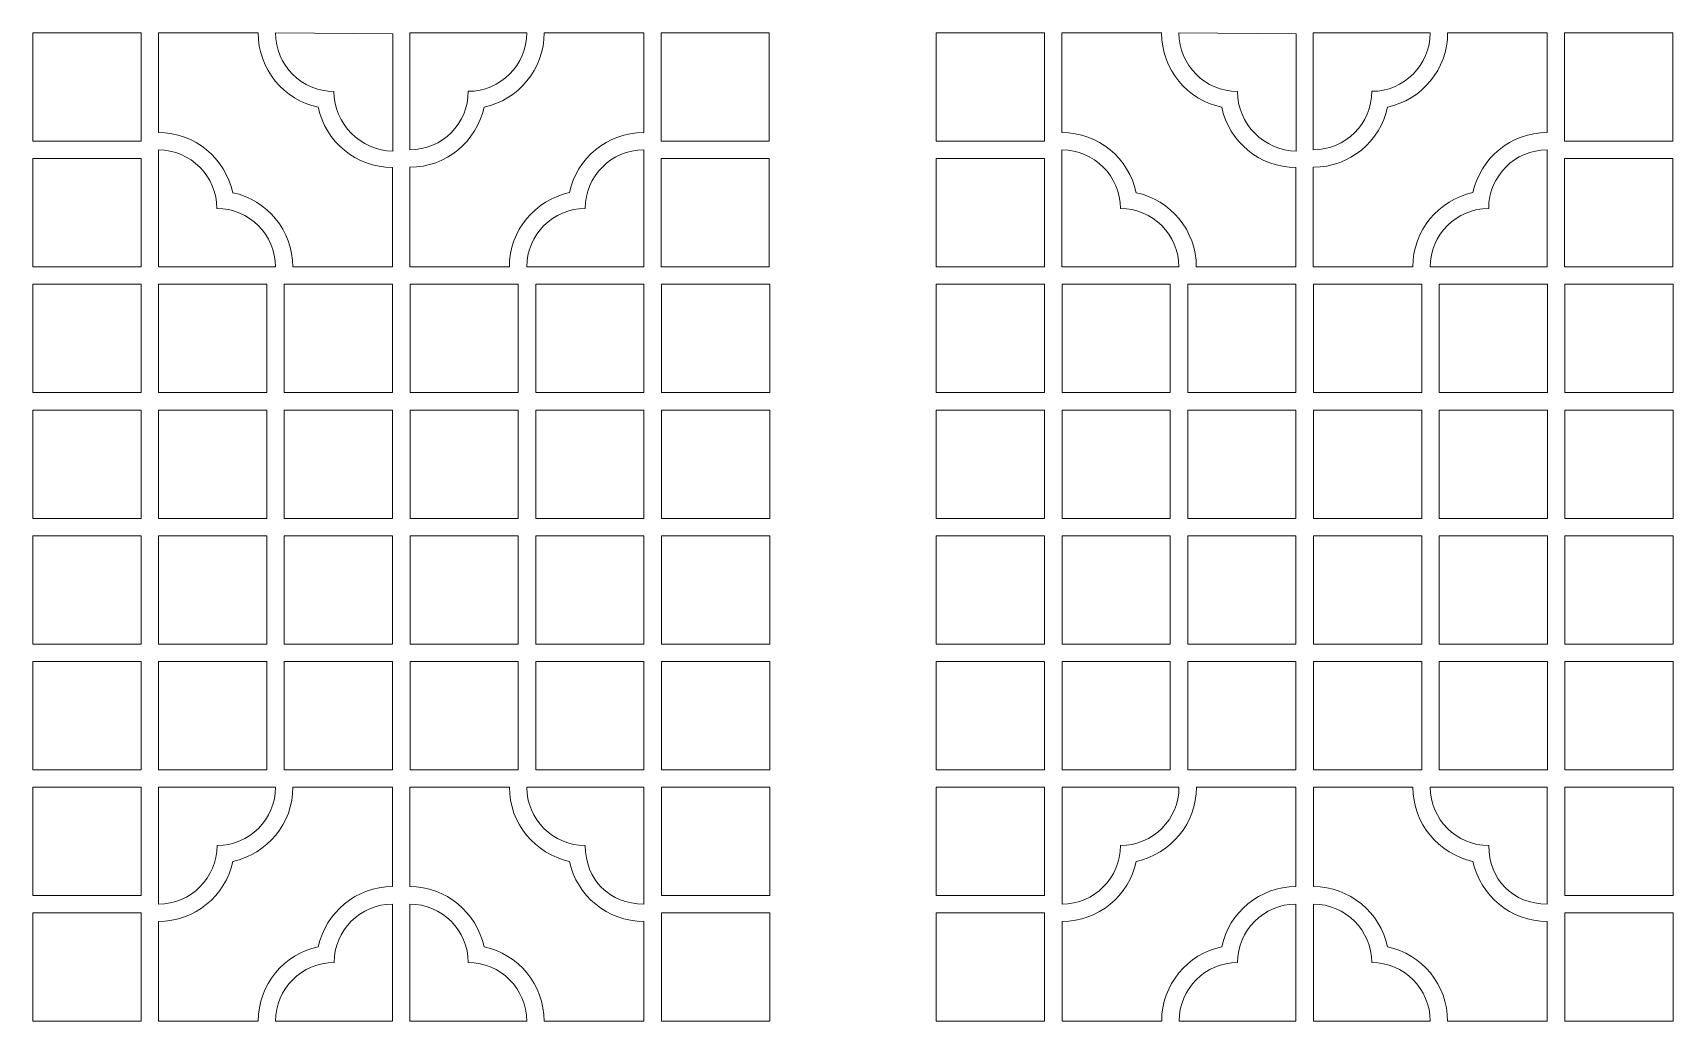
# Model space of a CAD drawing. Header units: centimetres. Extents: x -85 to 85, y -103 to 103.
# Drawn here: x -84.9 to 84.9, y 0.9 to 103.1 of the extents above; entities that cross this region are included whole.
import ezdxf

# ---------------------------------------------------------------- set-up
doc = ezdxf.new("R2010")
doc.units = ezdxf.units.CM
doc.header["$MEASUREMENT"] = 0
doc.layers.add('layer 1', color=7, linetype='Continuous')

msp = doc.modelspace()

# ---------------------------------------------------------------- linework, layer by layer
at = {"layer": 'layer 1', "color": 242, "lineweight": 9}
for points in [[(-84.85591, 91.89512), (-73.65591, 91.89512), (-73.65591, 103.09512), (-84.85591, 103.09512), (-84.85591, 91.89512)], [(-19.85617, 91.89394), (-8.65617, 91.89394), (-8.65617, 103.09394), (-19.85617, 103.09394), (-19.85617, 91.89394)], [(-84.85591, 78.89512), (-73.65591, 78.89512), (-73.65591, 90.09512), (-84.85591, 90.09512), (-84.85591, 78.89512)], [(-84.85591, 65.89512), (-73.65591, 65.89512), (-73.65591, 77.09512), (-84.85591, 77.09512), (-84.85591, 65.89512)], [(-71.84265, 65.89512), (-60.64265, 65.89512), (-60.64265, 77.09512), (-71.84265, 77.09512), (-71.84265, 65.89512)], [(-58.84265, 65.89512), (-47.64265, 65.89512), (-47.64265, 77.09512), (-58.84265, 77.09512), (-58.84265, 65.89512)], [(-45.82939, 65.89512), (-34.62939, 65.89512), (-34.62939, 77.09512), (-45.82939, 77.09512), (-45.82939, 65.89512)], [(-32.82939, 65.89512), (-21.62939, 65.89512), (-21.62939, 77.09512), (-32.82939, 77.09512), (-32.82939, 65.89512)], [(-19.81613, 65.89512), (-8.61613, 65.89512), (-8.61613, 77.09512), (-19.81613, 77.09512), (-19.81613, 65.89512)], [(-84.85591, 52.89512), (-73.65591, 52.89512), (-73.65591, 64.09512), (-84.85591, 64.09512), (-84.85591, 52.89512)], [(-58.84265, 52.89512), (-47.64265, 52.89512), (-47.64265, 64.09512), (-58.84265, 64.09512), (-58.84265, 52.89512)], [(-32.82939, 52.89512), (-21.62939, 52.89512), (-21.62939, 64.09512), (-32.82939, 64.09512), (-32.82939, 52.89512)], [(-84.85591, 39.89512), (-73.65591, 39.89512), (-73.65591, 51.09512), (-84.85591, 51.09512), (-84.85591, 39.89512)], [(-71.84265, 39.89512), (-60.64265, 39.89512), (-60.64265, 51.09512), (-71.84265, 51.09512), (-71.84265, 39.89512)], [(-58.84265, 39.89512), (-47.64265, 39.89512), (-47.64265, 51.09512), (-58.84265, 51.09512), (-58.84265, 39.89512)], [(-45.82939, 39.89512), (-34.62939, 39.89512), (-34.62939, 51.09512), (-45.82939, 51.09512), (-45.82939, 39.89512)], [(-32.82939, 39.89512), (-21.62939, 39.89512), (-21.62939, 51.09512), (-32.82939, 51.09512), (-32.82939, 39.89512)], [(-19.81613, 39.89512), (-8.61613, 39.89512), (-8.61613, 51.09512), (-19.81613, 51.09512), (-19.81613, 39.89512)], [(-84.85591, 26.89512), (-73.65591, 26.89512), (-73.65591, 38.09512), (-84.85591, 38.09512), (-84.85591, 26.89512)], [(-58.84265, 26.89512), (-47.64265, 26.89512), (-47.64265, 38.09512), (-58.84265, 38.09512), (-58.84265, 26.89512)], [(-32.82939, 26.89512), (-21.62939, 26.89512), (-21.62939, 38.09512), (-32.82939, 38.09512), (-32.82939, 26.89512)], [(-84.85591, 13.89512), (-73.65591, 13.89512), (-73.65591, 25.09512), (-84.85591, 25.09512), (-84.85591, 13.89512)], [(-19.81613, 13.89512), (-8.61613, 13.89512), (-8.61613, 25.09512), (-19.81613, 25.09512), (-19.81613, 13.89512)], [(-84.85591, 0.89512), (-73.65591, 0.89512), (-73.65591, 12.09512), (-84.85591, 12.09512), (-84.85591, 0.89512)]]:
    msp.add_lwpolyline(points, close=True, dxfattribs=at)
at = {"layer": 'layer 1', "color": 177, "lineweight": 9}
for points in [[(8.61614, 91.89512), (19.81614, 91.89512), (19.81614, 103.09512), (8.61614, 103.09512), (8.61614, 91.89512)], [(73.61588, 91.89394), (84.81588, 91.89394), (84.81588, 103.09394), (73.61588, 103.09394), (73.61588, 91.89394)], [(8.61614, 78.89512), (19.81614, 78.89512), (19.81614, 90.09512), (8.61614, 90.09512), (8.61614, 78.89512)], [(8.61614, 65.89512), (19.81614, 65.89512), (19.81614, 77.09512), (8.61614, 77.09512), (8.61614, 65.89512)], [(21.6294, 65.89512), (32.8294, 65.89512), (32.8294, 77.09512), (21.6294, 77.09512), (21.6294, 65.89512)], [(34.6294, 65.89512), (45.8294, 65.89512), (45.8294, 77.09512), (34.6294, 77.09512), (34.6294, 65.89512)], [(47.64266, 65.89512), (58.84266, 65.89512), (58.84266, 77.09512), (47.64266, 77.09512), (47.64266, 65.89512)], [(60.64266, 65.89512), (71.84266, 65.89512), (71.84266, 77.09512), (60.64266, 77.09512), (60.64266, 65.89512)], [(73.65592, 65.89512), (84.85592, 65.89512), (84.85592, 77.09512), (73.65592, 77.09512), (73.65592, 65.89512)], [(8.61614, 52.89512), (19.81614, 52.89512), (19.81614, 64.09512), (8.61614, 64.09512), (8.61614, 52.89512)], [(34.6294, 52.89512), (45.8294, 52.89512), (45.8294, 64.09512), (34.6294, 64.09512), (34.6294, 52.89512)], [(60.64266, 52.89512), (71.84266, 52.89512), (71.84266, 64.09512), (60.64266, 64.09512), (60.64266, 52.89512)], [(8.61614, 39.89512), (19.81614, 39.89512), (19.81614, 51.09512), (8.61614, 51.09512), (8.61614, 39.89512)], [(21.6294, 39.89512), (32.8294, 39.89512), (32.8294, 51.09512), (21.6294, 51.09512), (21.6294, 39.89512)], [(34.6294, 39.89512), (45.8294, 39.89512), (45.8294, 51.09512), (34.6294, 51.09512), (34.6294, 39.89512)], [(47.64266, 39.89512), (58.84266, 39.89512), (58.84266, 51.09512), (47.64266, 51.09512), (47.64266, 39.89512)], [(60.64266, 39.89512), (71.84266, 39.89512), (71.84266, 51.09512), (60.64266, 51.09512), (60.64266, 39.89512)], [(73.65592, 39.89512), (84.85592, 39.89512), (84.85592, 51.09512), (73.65592, 51.09512), (73.65592, 39.89512)], [(8.61614, 26.89512), (19.81614, 26.89512), (19.81614, 38.09512), (8.61614, 38.09512), (8.61614, 26.89512)], [(34.6294, 26.89512), (45.8294, 26.89512), (45.8294, 38.09512), (34.6294, 38.09512), (34.6294, 26.89512)], [(60.64266, 26.89512), (71.84266, 26.89512), (71.84266, 38.09512), (60.64266, 38.09512), (60.64266, 26.89512)], [(8.61614, 13.89512), (19.81614, 13.89512), (19.81614, 25.09512), (8.61614, 25.09512), (8.61614, 13.89512)], [(73.65592, 13.89512), (84.85592, 13.89512), (84.85592, 25.09512), (73.65592, 25.09512), (73.65592, 13.89512)], [(8.61614, 0.89512), (19.81614, 0.89512), (19.81614, 12.09512), (8.61614, 12.09512), (8.61614, 0.89512)]]:
    msp.add_lwpolyline(points, close=True, dxfattribs=at)
at = {"layer": 'layer 1', "color": 242, "lineweight": 9}
for points, knots in [([(-61.54625, 103.09398), (-61.54625, 99.31829), (-58.87919, 96.15862), (-55.32662, 95.40791), (-55.32662, 95.40791), (-54.5759, 91.85538), (-51.43167, 89.18831), (-47.656, 89.18831), (-47.656, 89.18831), (-47.656, 89.18831), (-47.656, 78.89398), (-47.656, 78.89398), (-47.656, 78.89398), (-47.656, 78.89398), (-57.95435, 78.89398), (-57.95435, 78.89398), (-57.95435, 78.89398), (-57.95435, 82.66967), (-60.62142, 85.82208), (-64.17399, 86.57279), (-64.17399, 86.57279), (-64.92471, 90.12532), (-68.08033, 92.79239), (-71.856, 92.79239), (-71.856, 92.79239), (-71.856, 92.79239), (-71.856, 103.09398), (-71.856, 103.09398), (-71.856, 103.09398), (-71.856, 103.09398), (-61.54625, 103.09398), (-61.54625, 103.09398)], [0, 0, 0, 0, 0.111111111, 0.111111111, 0.111111111, 0.111111111, 0.222222222, 0.222222222, 0.222222222, 0.222222222, 0.333333333, 0.333333333, 0.333333333, 0.333333333, 0.444444444, 0.444444444, 0.444444444, 0.444444444, 0.555555556, 0.555555556, 0.555555556, 0.555555556, 0.666666667, 0.666666667, 0.666666667, 0.666666667, 0.777777778, 0.777777778, 0.777777778, 0.777777778, 1, 1, 1, 1]), ([(-47.6058, 90.88233), (-50.94729, 90.88233), (-53.69624, 93.72198), (-53.69624, 97.03901), (-53.69624, 97.03901), (-57.03701, 97.03901), (-59.74625, 99.75323), (-59.74625, 103.09398), (-59.74625, 103.09398), (-59.74625, 103.09398), (-47.6058, 102.988), (-47.6058, 102.988), (-47.6058, 102.988), (-47.6058, 102.988), (-47.6058, 90.88233), (-47.6058, 90.88233)], [0, 0, 0, 0, 0.2, 0.2, 0.2, 0.2, 0.4, 0.4, 0.4, 0.4, 0.6, 0.6, 0.6, 0.6, 1, 1, 1, 1]), ([(-45.85037, 91.00487), (-45.85037, 91.00487), (-45.85604, 103.09512), (-45.85604, 103.09512), (-45.85604, 103.09512), (-45.85604, 103.09512), (-33.75037, 103.10487), (-33.75037, 103.10487), (-33.75037, 103.10487), (-33.75037, 99.78008), (-36.4766, 97.05488), (-39.80107, 97.05488), (-39.80107, 97.05488), (-39.80107, 93.71411), (-42.50962, 91.00487), (-45.85037, 91.00487)], [0, 0, 0, 0, 0.2, 0.2, 0.2, 0.2, 0.4, 0.4, 0.4, 0.4, 0.6, 0.6, 0.6, 0.6, 1, 1, 1, 1]), ([(-45.85037, 89.20487), (-45.85037, 89.20487), (-45.85604, 78.89512), (-45.85604, 78.89512), (-45.85604, 78.89512), (-45.85604, 78.89512), (-35.55445, 78.89512), (-35.55445, 78.89512), (-35.55445, 78.89512), (-35.55445, 82.67079), (-32.88738, 85.82641), (-29.33485, 86.57713), (-29.33485, 86.57713), (-28.58414, 90.1297), (-25.43014, 92.79676), (-21.65445, 92.79676), (-21.65445, 92.79676), (-21.65445, 92.79676), (-21.65604, 103.09512), (-21.65604, 103.09512), (-21.65604, 103.09512), (-21.65604, 103.09512), (-31.95037, 103.10487), (-31.95037, 103.10487), (-31.95037, 103.10487), (-31.95037, 99.3292), (-34.61744, 96.17522), (-38.16997, 95.4245), (-38.16997, 95.4245), (-38.92068, 91.87193), (-42.07468, 89.20487), (-45.85037, 89.20487)], [0, 0, 0, 0, 0.111111111, 0.111111111, 0.111111111, 0.111111111, 0.222222222, 0.222222222, 0.222222222, 0.222222222, 0.333333333, 0.333333333, 0.333333333, 0.333333333, 0.444444444, 0.444444444, 0.444444444, 0.444444444, 0.555555556, 0.555555556, 0.555555556, 0.555555556, 0.666666667, 0.666666667, 0.666666667, 0.666666667, 0.777777778, 0.777777778, 0.777777778, 0.777777778, 1, 1, 1, 1]), ([(-59.75436, 78.89239), (-59.75436, 82.23314), (-62.46359, 84.94239), (-65.80436, 84.94239), (-65.80436, 84.94239), (-65.80436, 88.26668), (-68.53191, 90.99239), (-71.856, 90.99239), (-71.856, 90.99239), (-71.856, 90.99239), (-71.856, 78.89398), (-71.856, 78.89398), (-71.856, 78.89398), (-71.856, 78.89398), (-59.75436, 78.89239), (-59.75436, 78.89239)], [0, 0, 0, 0, 0.2, 0.2, 0.2, 0.2, 0.4, 0.4, 0.4, 0.4, 0.6, 0.6, 0.6, 0.6, 1, 1, 1, 1]), ([(-33.75445, 78.89512), (-33.75445, 82.21961), (-31.02757, 84.94675), (-27.70375, 84.94675), (-27.70375, 84.94675), (-27.70375, 88.28752), (-24.99679, 90.99676), (-21.65604, 90.99676), (-21.65604, 90.99676), (-21.65604, 90.99676), (-21.65604, 78.89512), (-21.65604, 78.89512), (-21.65604, 78.89512), (-21.65604, 78.89512), (-33.75445, 78.89512), (-33.75445, 78.89512)], [0, 0, 0, 0, 0.2, 0.2, 0.2, 0.2, 0.4, 0.4, 0.4, 0.4, 0.6, 0.6, 0.6, 0.6, 1, 1, 1, 1]), ([(-8.65617, 78.89394), (-8.65617, 78.89394), (-19.85617, 78.89394), (-19.85617, 78.89394), (-19.85617, 78.89394), (-19.85617, 78.89394), (-19.85617, 90.09394), (-19.85617, 90.09394), (-19.85617, 90.09394), (-19.85617, 90.09394), (-8.65617, 90.09394), (-8.65617, 90.09394), (-8.65617, 90.09394), (-8.65617, 90.09394), (-8.65617, 78.89394), (-8.65617, 78.89394)], [0, 0, 0, 0, 0.2, 0.2, 0.2, 0.2, 0.4, 0.4, 0.4, 0.4, 0.6, 0.6, 0.6, 0.6, 1, 1, 1, 1]), ([(-60.64265, 52.89512), (-60.64265, 52.89512), (-71.84265, 52.89512), (-71.84265, 52.89512), (-71.84265, 52.89512), (-71.84265, 52.89512), (-71.84265, 64.09512), (-71.84265, 64.09512), (-71.84265, 64.09512), (-71.84265, 64.09512), (-60.64265, 64.09512), (-60.64265, 64.09512), (-60.64265, 64.09512), (-60.64265, 64.09512), (-60.64265, 52.89512), (-60.64265, 52.89512)], [0, 0, 0, 0, 0.2, 0.2, 0.2, 0.2, 0.4, 0.4, 0.4, 0.4, 0.6, 0.6, 0.6, 0.6, 1, 1, 1, 1]), ([(-34.62939, 52.89512), (-34.62939, 52.89512), (-45.82939, 52.89512), (-45.82939, 52.89512), (-45.82939, 52.89512), (-45.82939, 52.89512), (-45.82939, 64.09512), (-45.82939, 64.09512), (-45.82939, 64.09512), (-45.82939, 64.09512), (-34.62939, 64.09512), (-34.62939, 64.09512), (-34.62939, 64.09512), (-34.62939, 64.09512), (-34.62939, 52.89512), (-34.62939, 52.89512)], [0, 0, 0, 0, 0.2, 0.2, 0.2, 0.2, 0.4, 0.4, 0.4, 0.4, 0.6, 0.6, 0.6, 0.6, 1, 1, 1, 1]), ([(-8.61613, 52.89512), (-8.61613, 52.89512), (-19.81613, 52.89512), (-19.81613, 52.89512), (-19.81613, 52.89512), (-19.81613, 52.89512), (-19.81613, 64.09512), (-19.81613, 64.09512), (-19.81613, 64.09512), (-19.81613, 64.09512), (-8.61613, 64.09512), (-8.61613, 64.09512), (-8.61613, 64.09512), (-8.61613, 64.09512), (-8.61613, 52.89512), (-8.61613, 52.89512)], [0, 0, 0, 0, 0.2, 0.2, 0.2, 0.2, 0.4, 0.4, 0.4, 0.4, 0.6, 0.6, 0.6, 0.6, 1, 1, 1, 1]), ([(-60.64265, 26.89512), (-60.64265, 26.89512), (-71.84265, 26.89512), (-71.84265, 26.89512), (-71.84265, 26.89512), (-71.84265, 26.89512), (-71.84265, 38.09512), (-71.84265, 38.09512), (-71.84265, 38.09512), (-71.84265, 38.09512), (-60.64265, 38.09512), (-60.64265, 38.09512), (-60.64265, 38.09512), (-60.64265, 38.09512), (-60.64265, 26.89512), (-60.64265, 26.89512)], [0, 0, 0, 0, 0.2, 0.2, 0.2, 0.2, 0.4, 0.4, 0.4, 0.4, 0.6, 0.6, 0.6, 0.6, 1, 1, 1, 1]), ([(-34.62939, 26.89512), (-34.62939, 26.89512), (-45.82939, 26.89512), (-45.82939, 26.89512), (-45.82939, 26.89512), (-45.82939, 26.89512), (-45.82939, 38.09512), (-45.82939, 38.09512), (-45.82939, 38.09512), (-45.82939, 38.09512), (-34.62939, 38.09512), (-34.62939, 38.09512), (-34.62939, 38.09512), (-34.62939, 38.09512), (-34.62939, 26.89512), (-34.62939, 26.89512)], [0, 0, 0, 0, 0.2, 0.2, 0.2, 0.2, 0.4, 0.4, 0.4, 0.4, 0.6, 0.6, 0.6, 0.6, 1, 1, 1, 1]), ([(-8.61613, 26.89512), (-8.61613, 26.89512), (-19.81613, 26.89512), (-19.81613, 26.89512), (-19.81613, 26.89512), (-19.81613, 26.89512), (-19.81613, 38.09512), (-19.81613, 38.09512), (-19.81613, 38.09512), (-19.81613, 38.09512), (-8.61613, 38.09512), (-8.61613, 38.09512), (-8.61613, 38.09512), (-8.61613, 38.09512), (-8.61613, 26.89512), (-8.61613, 26.89512)], [0, 0, 0, 0, 0.2, 0.2, 0.2, 0.2, 0.4, 0.4, 0.4, 0.4, 0.6, 0.6, 0.6, 0.6, 1, 1, 1, 1]), ([(-47.64643, 14.80645), (-51.4221, 14.80645), (-54.56633, 12.13938), (-55.31705, 8.58685), (-55.31705, 8.58685), (-58.86962, 7.83614), (-61.53668, 4.68214), (-61.53668, 0.90645), (-61.53668, 0.90645), (-61.53668, 0.90645), (-71.84643, 0.90078), (-71.84643, 0.90078), (-71.84643, 0.90078), (-71.84643, 0.90078), (-71.84643, 11.20237), (-71.84643, 11.20237), (-71.84643, 11.20237), (-68.07076, 11.20237), (-64.91514, 13.86944), (-64.16442, 17.42197), (-64.16442, 17.42197), (-60.61185, 18.17268), (-57.94479, 21.32668), (-57.94479, 25.10237), (-57.94479, 25.10237), (-57.94479, 25.10237), (-47.64643, 25.10078), (-47.64643, 25.10078), (-47.64643, 25.10078), (-47.64643, 25.10078), (-47.64643, 14.80645), (-47.64643, 14.80645)], [0, 0, 0, 0, 0.111111111, 0.111111111, 0.111111111, 0.111111111, 0.222222222, 0.222222222, 0.222222222, 0.222222222, 0.333333333, 0.333333333, 0.333333333, 0.333333333, 0.444444444, 0.444444444, 0.444444444, 0.444444444, 0.555555556, 0.555555556, 0.555555556, 0.555555556, 0.666666667, 0.666666667, 0.666666667, 0.666666667, 0.777777778, 0.777777778, 0.777777778, 0.777777778, 1, 1, 1, 1]), ([(-71.84643, 13.00237), (-68.5219, 13.00237), (-65.7948, 15.72824), (-65.7948, 19.05307), (-65.7948, 19.05307), (-62.45403, 19.05307), (-59.74479, 21.76003), (-59.74479, 25.10078), (-59.74479, 25.10078), (-59.74479, 25.10078), (-71.84643, 25.10078), (-71.84643, 25.10078), (-71.84643, 25.10078), (-71.84643, 25.10078), (-71.84643, 13.00237), (-71.84643, 13.00237)], [0, 0, 0, 0, 0.2, 0.2, 0.2, 0.2, 0.4, 0.4, 0.4, 0.4, 0.6, 0.6, 0.6, 0.6, 1, 1, 1, 1]), ([(-45.84643, 14.80645), (-42.07076, 14.80645), (-38.92653, 12.13938), (-38.17581, 8.58685), (-38.17581, 8.58685), (-34.62324, 7.83614), (-31.95618, 4.67647), (-31.95618, 0.90078), (-31.95618, 0.90078), (-31.95618, 0.90078), (-21.64643, 0.90078), (-21.64643, 0.90078), (-21.64643, 0.90078), (-21.64643, 0.90078), (-21.64643, 11.20237), (-21.64643, 11.20237), (-21.64643, 11.20237), (-25.4221, 11.20237), (-28.57772, 13.86944), (-29.32844, 17.42197), (-29.32844, 17.42197), (-32.88101, 18.17268), (-35.54808, 21.32509), (-35.54808, 25.10078), (-35.54808, 25.10078), (-35.54808, 25.10078), (-45.84643, 25.10078), (-45.84643, 25.10078), (-45.84643, 25.10078), (-45.84643, 25.10078), (-45.84643, 14.80645), (-45.84643, 14.80645)], [0, 0, 0, 0, 0.111111111, 0.111111111, 0.111111111, 0.111111111, 0.222222222, 0.222222222, 0.222222222, 0.222222222, 0.333333333, 0.333333333, 0.333333333, 0.333333333, 0.444444444, 0.444444444, 0.444444444, 0.444444444, 0.555555556, 0.555555556, 0.555555556, 0.555555556, 0.666666667, 0.666666667, 0.666666667, 0.666666667, 0.777777778, 0.777777778, 0.777777778, 0.777777778, 1, 1, 1, 1]), ([(-33.74807, 25.10237), (-33.74807, 25.10237), (-21.64643, 25.10078), (-21.64643, 25.10078), (-21.64643, 25.10078), (-21.64643, 25.10078), (-21.64807, 13.00237), (-21.64807, 13.00237), (-21.64807, 13.00237), (-25.19349, 13.00237), (-27.69806, 15.53444), (-27.69806, 19.05307), (-27.69806, 19.05307), (-31.03883, 19.05307), (-33.74807, 21.76162), (-33.74807, 25.10237)], [0, 0, 0, 0, 0.2, 0.2, 0.2, 0.2, 0.4, 0.4, 0.4, 0.4, 0.6, 0.6, 0.6, 0.6, 1, 1, 1, 1]), ([(-47.64643, 13.00645), (-47.64643, 13.00645), (-47.64643, 0.90078), (-47.64643, 0.90078), (-47.64643, 0.90078), (-47.64643, 0.90078), (-59.73668, 0.90645), (-59.73668, 0.90645), (-59.73668, 0.90645), (-59.73668, 4.2472), (-57.02744, 6.95575), (-53.68667, 6.95575), (-53.68667, 6.95575), (-53.68667, 10.28022), (-50.97122, 13.00645), (-47.64643, 13.00645)], [0, 0, 0, 0, 0.2, 0.2, 0.2, 0.2, 0.4, 0.4, 0.4, 0.4, 0.6, 0.6, 0.6, 0.6, 1, 1, 1, 1]), ([(-45.84643, 13.00645), (-42.52164, 13.00645), (-39.80619, 10.28022), (-39.80619, 6.95575), (-39.80619, 6.95575), (-36.46542, 6.95575), (-33.75618, 4.24153), (-33.75618, 0.90078), (-33.75618, 0.90078), (-33.75618, 0.90078), (-45.84643, 0.90078), (-45.84643, 0.90078), (-45.84643, 0.90078), (-45.84643, 0.90078), (-45.84643, 13.00645), (-45.84643, 13.00645)], [0, 0, 0, 0, 0.2, 0.2, 0.2, 0.2, 0.4, 0.4, 0.4, 0.4, 0.6, 0.6, 0.6, 0.6, 1, 1, 1, 1]), ([(-8.61613, 0.89512), (-8.61613, 0.89512), (-19.81613, 0.89512), (-19.81613, 0.89512), (-19.81613, 0.89512), (-19.81613, 0.89512), (-19.81613, 12.09512), (-19.81613, 12.09512), (-19.81613, 12.09512), (-19.81613, 12.09512), (-8.61613, 12.09512), (-8.61613, 12.09512), (-8.61613, 12.09512), (-8.61613, 12.09512), (-8.61613, 0.89512), (-8.61613, 0.89512)], [0, 0, 0, 0, 0.2, 0.2, 0.2, 0.2, 0.4, 0.4, 0.4, 0.4, 0.6, 0.6, 0.6, 0.6, 1, 1, 1, 1])]:
    msp.add_open_spline(points, degree=3, knots=knots, dxfattribs=at)
at = {"layer": 'layer 1', "color": 177, "lineweight": 9}
for points, knots in [([(31.9258, 103.09398), (31.9258, 99.31829), (34.59286, 96.15862), (38.14543, 95.40791), (38.14543, 95.40791), (38.89615, 91.85538), (42.04038, 89.18831), (45.81605, 89.18831), (45.81605, 89.18831), (45.81605, 89.18831), (45.81605, 78.89398), (45.81605, 78.89398), (45.81605, 78.89398), (45.81605, 78.89398), (35.5177, 78.89398), (35.5177, 78.89398), (35.5177, 78.89398), (35.5177, 82.66967), (32.85063, 85.82208), (29.29806, 86.57279), (29.29806, 86.57279), (28.54734, 90.12532), (25.39172, 92.79239), (21.61605, 92.79239), (21.61605, 92.79239), (21.61605, 92.79239), (21.61605, 103.09398), (21.61605, 103.09398), (21.61605, 103.09398), (21.61605, 103.09398), (31.9258, 103.09398), (31.9258, 103.09398)], [0, 0, 0, 0, 0.111111111, 0.111111111, 0.111111111, 0.111111111, 0.222222222, 0.222222222, 0.222222222, 0.222222222, 0.333333333, 0.333333333, 0.333333333, 0.333333333, 0.444444444, 0.444444444, 0.444444444, 0.444444444, 0.555555556, 0.555555556, 0.555555556, 0.555555556, 0.666666667, 0.666666667, 0.666666667, 0.666666667, 0.777777778, 0.777777778, 0.777777778, 0.777777778, 1, 1, 1, 1]), ([(45.86625, 90.88233), (42.52476, 90.88233), (39.77581, 93.72198), (39.77581, 97.03901), (39.77581, 97.03901), (36.43504, 97.03901), (33.7258, 99.75323), (33.7258, 103.09398), (33.7258, 103.09398), (33.7258, 103.09398), (45.86625, 102.988), (45.86625, 102.988), (45.86625, 102.988), (45.86625, 102.988), (45.86625, 90.88233), (45.86625, 90.88233)], [0, 0, 0, 0, 0.2, 0.2, 0.2, 0.2, 0.4, 0.4, 0.4, 0.4, 0.6, 0.6, 0.6, 0.6, 1, 1, 1, 1]), ([(47.62168, 91.00487), (47.62168, 91.00487), (47.61601, 103.09512), (47.61601, 103.09512), (47.61601, 103.09512), (47.61601, 103.09512), (59.72168, 103.10487), (59.72168, 103.10487), (59.72168, 103.10487), (59.72168, 99.78008), (56.99545, 97.05488), (53.67098, 97.05488), (53.67098, 97.05488), (53.67098, 93.71411), (50.96243, 91.00487), (47.62168, 91.00487)], [0, 0, 0, 0, 0.2, 0.2, 0.2, 0.2, 0.4, 0.4, 0.4, 0.4, 0.6, 0.6, 0.6, 0.6, 1, 1, 1, 1]), ([(47.62168, 89.20487), (47.62168, 89.20487), (47.61601, 78.89512), (47.61601, 78.89512), (47.61601, 78.89512), (47.61601, 78.89512), (57.9176, 78.89512), (57.9176, 78.89512), (57.9176, 78.89512), (57.9176, 82.67079), (60.58467, 85.82641), (64.1372, 86.57713), (64.1372, 86.57713), (64.88791, 90.1297), (68.04191, 92.79676), (71.8176, 92.79676), (71.8176, 92.79676), (71.8176, 92.79676), (71.81601, 103.09512), (71.81601, 103.09512), (71.81601, 103.09512), (71.81601, 103.09512), (61.52168, 103.10487), (61.52168, 103.10487), (61.52168, 103.10487), (61.52168, 99.3292), (58.85461, 96.17522), (55.30208, 95.4245), (55.30208, 95.4245), (54.55137, 91.87193), (51.39737, 89.20487), (47.62168, 89.20487)], [0, 0, 0, 0, 0.111111111, 0.111111111, 0.111111111, 0.111111111, 0.222222222, 0.222222222, 0.222222222, 0.222222222, 0.333333333, 0.333333333, 0.333333333, 0.333333333, 0.444444444, 0.444444444, 0.444444444, 0.444444444, 0.555555556, 0.555555556, 0.555555556, 0.555555556, 0.666666667, 0.666666667, 0.666666667, 0.666666667, 0.777777778, 0.777777778, 0.777777778, 0.777777778, 1, 1, 1, 1]), ([(33.71769, 78.89239), (33.71769, 82.23314), (31.00846, 84.94239), (27.66769, 84.94239), (27.66769, 84.94239), (27.66769, 88.26668), (24.94014, 90.99239), (21.61605, 90.99239), (21.61605, 90.99239), (21.61605, 90.99239), (21.61605, 78.89398), (21.61605, 78.89398), (21.61605, 78.89398), (21.61605, 78.89398), (33.71769, 78.89239), (33.71769, 78.89239)], [0, 0, 0, 0, 0.2, 0.2, 0.2, 0.2, 0.4, 0.4, 0.4, 0.4, 0.6, 0.6, 0.6, 0.6, 1, 1, 1, 1]), ([(59.7176, 78.89512), (59.7176, 82.21961), (62.44448, 84.94675), (65.7683, 84.94675), (65.7683, 84.94675), (65.7683, 88.28752), (68.47526, 90.99676), (71.81601, 90.99676), (71.81601, 90.99676), (71.81601, 90.99676), (71.81601, 78.89512), (71.81601, 78.89512), (71.81601, 78.89512), (71.81601, 78.89512), (59.7176, 78.89512), (59.7176, 78.89512)], [0, 0, 0, 0, 0.2, 0.2, 0.2, 0.2, 0.4, 0.4, 0.4, 0.4, 0.6, 0.6, 0.6, 0.6, 1, 1, 1, 1]), ([(84.81588, 78.89394), (84.81588, 78.89394), (73.61588, 78.89394), (73.61588, 78.89394), (73.61588, 78.89394), (73.61588, 78.89394), (73.61588, 90.09394), (73.61588, 90.09394), (73.61588, 90.09394), (73.61588, 90.09394), (84.81588, 90.09394), (84.81588, 90.09394), (84.81588, 90.09394), (84.81588, 90.09394), (84.81588, 78.89394), (84.81588, 78.89394)], [0, 0, 0, 0, 0.2, 0.2, 0.2, 0.2, 0.4, 0.4, 0.4, 0.4, 0.6, 0.6, 0.6, 0.6, 1, 1, 1, 1]), ([(32.8294, 52.89512), (32.8294, 52.89512), (21.6294, 52.89512), (21.6294, 52.89512), (21.6294, 52.89512), (21.6294, 52.89512), (21.6294, 64.09512), (21.6294, 64.09512), (21.6294, 64.09512), (21.6294, 64.09512), (32.8294, 64.09512), (32.8294, 64.09512), (32.8294, 64.09512), (32.8294, 64.09512), (32.8294, 52.89512), (32.8294, 52.89512)], [0, 0, 0, 0, 0.2, 0.2, 0.2, 0.2, 0.4, 0.4, 0.4, 0.4, 0.6, 0.6, 0.6, 0.6, 1, 1, 1, 1]), ([(58.84266, 52.89512), (58.84266, 52.89512), (47.64266, 52.89512), (47.64266, 52.89512), (47.64266, 52.89512), (47.64266, 52.89512), (47.64266, 64.09512), (47.64266, 64.09512), (47.64266, 64.09512), (47.64266, 64.09512), (58.84266, 64.09512), (58.84266, 64.09512), (58.84266, 64.09512), (58.84266, 64.09512), (58.84266, 52.89512), (58.84266, 52.89512)], [0, 0, 0, 0, 0.2, 0.2, 0.2, 0.2, 0.4, 0.4, 0.4, 0.4, 0.6, 0.6, 0.6, 0.6, 1, 1, 1, 1]), ([(84.85592, 52.89512), (84.85592, 52.89512), (73.65592, 52.89512), (73.65592, 52.89512), (73.65592, 52.89512), (73.65592, 52.89512), (73.65592, 64.09512), (73.65592, 64.09512), (73.65592, 64.09512), (73.65592, 64.09512), (84.85592, 64.09512), (84.85592, 64.09512), (84.85592, 64.09512), (84.85592, 64.09512), (84.85592, 52.89512), (84.85592, 52.89512)], [0, 0, 0, 0, 0.2, 0.2, 0.2, 0.2, 0.4, 0.4, 0.4, 0.4, 0.6, 0.6, 0.6, 0.6, 1, 1, 1, 1]), ([(32.8294, 26.89512), (32.8294, 26.89512), (21.6294, 26.89512), (21.6294, 26.89512), (21.6294, 26.89512), (21.6294, 26.89512), (21.6294, 38.09512), (21.6294, 38.09512), (21.6294, 38.09512), (21.6294, 38.09512), (32.8294, 38.09512), (32.8294, 38.09512), (32.8294, 38.09512), (32.8294, 38.09512), (32.8294, 26.89512), (32.8294, 26.89512)], [0, 0, 0, 0, 0.2, 0.2, 0.2, 0.2, 0.4, 0.4, 0.4, 0.4, 0.6, 0.6, 0.6, 0.6, 1, 1, 1, 1]), ([(58.84266, 26.89512), (58.84266, 26.89512), (47.64266, 26.89512), (47.64266, 26.89512), (47.64266, 26.89512), (47.64266, 26.89512), (47.64266, 38.09512), (47.64266, 38.09512), (47.64266, 38.09512), (47.64266, 38.09512), (58.84266, 38.09512), (58.84266, 38.09512), (58.84266, 38.09512), (58.84266, 38.09512), (58.84266, 26.89512), (58.84266, 26.89512)], [0, 0, 0, 0, 0.2, 0.2, 0.2, 0.2, 0.4, 0.4, 0.4, 0.4, 0.6, 0.6, 0.6, 0.6, 1, 1, 1, 1]), ([(84.85592, 26.89512), (84.85592, 26.89512), (73.65592, 26.89512), (73.65592, 26.89512), (73.65592, 26.89512), (73.65592, 26.89512), (73.65592, 38.09512), (73.65592, 38.09512), (73.65592, 38.09512), (73.65592, 38.09512), (84.85592, 38.09512), (84.85592, 38.09512), (84.85592, 38.09512), (84.85592, 38.09512), (84.85592, 26.89512), (84.85592, 26.89512)], [0, 0, 0, 0, 0.2, 0.2, 0.2, 0.2, 0.4, 0.4, 0.4, 0.4, 0.6, 0.6, 0.6, 0.6, 1, 1, 1, 1]), ([(45.82562, 14.80645), (42.04995, 14.80645), (38.90572, 12.13938), (38.155, 8.58685), (38.155, 8.58685), (34.60243, 7.83614), (31.93537, 4.68214), (31.93537, 0.90645), (31.93537, 0.90645), (31.93537, 0.90645), (21.62562, 0.90078), (21.62562, 0.90078), (21.62562, 0.90078), (21.62562, 0.90078), (21.62562, 11.20237), (21.62562, 11.20237), (21.62562, 11.20237), (25.40129, 11.20237), (28.55691, 13.86944), (29.30763, 17.42197), (29.30763, 17.42197), (32.8602, 18.17268), (35.52726, 21.32668), (35.52726, 25.10237), (35.52726, 25.10237), (35.52726, 25.10237), (45.82562, 25.10078), (45.82562, 25.10078), (45.82562, 25.10078), (45.82562, 25.10078), (45.82562, 14.80645), (45.82562, 14.80645)], [0, 0, 0, 0, 0.111111111, 0.111111111, 0.111111111, 0.111111111, 0.222222222, 0.222222222, 0.222222222, 0.222222222, 0.333333333, 0.333333333, 0.333333333, 0.333333333, 0.444444444, 0.444444444, 0.444444444, 0.444444444, 0.555555556, 0.555555556, 0.555555556, 0.555555556, 0.666666667, 0.666666667, 0.666666667, 0.666666667, 0.777777778, 0.777777778, 0.777777778, 0.777777778, 1, 1, 1, 1]), ([(21.62562, 13.00237), (24.95015, 13.00237), (27.67725, 15.72824), (27.67725, 19.05307), (27.67725, 19.05307), (31.01802, 19.05307), (33.72726, 21.76003), (33.72726, 25.10078), (33.72726, 25.10078), (33.72726, 25.10078), (21.62562, 25.10078), (21.62562, 25.10078), (21.62562, 25.10078), (21.62562, 25.10078), (21.62562, 13.00237), (21.62562, 13.00237)], [0, 0, 0, 0, 0.2, 0.2, 0.2, 0.2, 0.4, 0.4, 0.4, 0.4, 0.6, 0.6, 0.6, 0.6, 1, 1, 1, 1]), ([(47.62562, 14.80645), (51.40129, 14.80645), (54.54552, 12.13938), (55.29624, 8.58685), (55.29624, 8.58685), (58.84881, 7.83614), (61.51587, 4.67647), (61.51587, 0.90078), (61.51587, 0.90078), (61.51587, 0.90078), (71.82562, 0.90078), (71.82562, 0.90078), (71.82562, 0.90078), (71.82562, 0.90078), (71.82562, 11.20237), (71.82562, 11.20237), (71.82562, 11.20237), (68.04995, 11.20237), (64.89433, 13.86944), (64.14361, 17.42197), (64.14361, 17.42197), (60.59104, 18.17268), (57.92397, 21.32509), (57.92397, 25.10078), (57.92397, 25.10078), (57.92397, 25.10078), (47.62562, 25.10078), (47.62562, 25.10078), (47.62562, 25.10078), (47.62562, 25.10078), (47.62562, 14.80645), (47.62562, 14.80645)], [0, 0, 0, 0, 0.111111111, 0.111111111, 0.111111111, 0.111111111, 0.222222222, 0.222222222, 0.222222222, 0.222222222, 0.333333333, 0.333333333, 0.333333333, 0.333333333, 0.444444444, 0.444444444, 0.444444444, 0.444444444, 0.555555556, 0.555555556, 0.555555556, 0.555555556, 0.666666667, 0.666666667, 0.666666667, 0.666666667, 0.777777778, 0.777777778, 0.777777778, 0.777777778, 1, 1, 1, 1]), ([(59.72398, 25.10237), (59.72398, 25.10237), (71.82562, 25.10078), (71.82562, 25.10078), (71.82562, 25.10078), (71.82562, 25.10078), (71.82398, 13.00237), (71.82398, 13.00237), (71.82398, 13.00237), (68.27856, 13.00237), (65.77399, 15.53444), (65.77399, 19.05307), (65.77399, 19.05307), (62.43322, 19.05307), (59.72398, 21.76162), (59.72398, 25.10237)], [0, 0, 0, 0, 0.2, 0.2, 0.2, 0.2, 0.4, 0.4, 0.4, 0.4, 0.6, 0.6, 0.6, 0.6, 1, 1, 1, 1]), ([(45.82562, 13.00645), (45.82562, 13.00645), (45.82562, 0.90078), (45.82562, 0.90078), (45.82562, 0.90078), (45.82562, 0.90078), (33.73537, 0.90645), (33.73537, 0.90645), (33.73537, 0.90645), (33.73537, 4.2472), (36.44461, 6.95575), (39.78538, 6.95575), (39.78538, 6.95575), (39.78538, 10.28022), (42.50083, 13.00645), (45.82562, 13.00645)], [0, 0, 0, 0, 0.2, 0.2, 0.2, 0.2, 0.4, 0.4, 0.4, 0.4, 0.6, 0.6, 0.6, 0.6, 1, 1, 1, 1]), ([(47.62562, 13.00645), (50.95041, 13.00645), (53.66586, 10.28022), (53.66586, 6.95575), (53.66586, 6.95575), (57.00663, 6.95575), (59.71587, 4.24153), (59.71587, 0.90078), (59.71587, 0.90078), (59.71587, 0.90078), (47.62562, 0.90078), (47.62562, 0.90078), (47.62562, 0.90078), (47.62562, 0.90078), (47.62562, 13.00645), (47.62562, 13.00645)], [0, 0, 0, 0, 0.2, 0.2, 0.2, 0.2, 0.4, 0.4, 0.4, 0.4, 0.6, 0.6, 0.6, 0.6, 1, 1, 1, 1]), ([(84.85592, 0.89512), (84.85592, 0.89512), (73.65592, 0.89512), (73.65592, 0.89512), (73.65592, 0.89512), (73.65592, 0.89512), (73.65592, 12.09512), (73.65592, 12.09512), (73.65592, 12.09512), (73.65592, 12.09512), (84.85592, 12.09512), (84.85592, 12.09512), (84.85592, 12.09512), (84.85592, 12.09512), (84.85592, 0.89512), (84.85592, 0.89512)], [0, 0, 0, 0, 0.2, 0.2, 0.2, 0.2, 0.4, 0.4, 0.4, 0.4, 0.6, 0.6, 0.6, 0.6, 1, 1, 1, 1])]:
    msp.add_open_spline(points, degree=3, knots=knots, dxfattribs=at)

doc.saveas('drawing.dxf')
